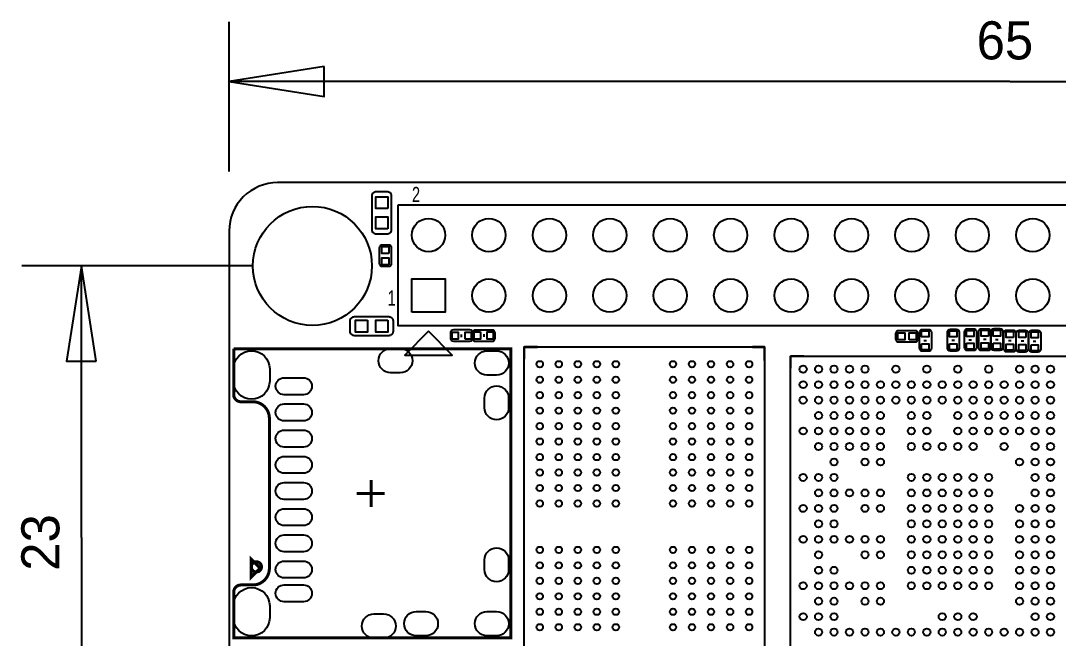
# Model space of a CAD drawing. Extents: x -53.1 to 28.6, y -15.5 to 32.9.
# Drawn here: x -53.14 to -9.52, y 6.92 to 32.86 of the extents above; entities that cross this region are included whole.
import ezdxf

# ---------------------------------------------------------------- set-up
doc = ezdxf.new("R2010")
doc.units = 0
for name, color, linetype in [('BG_DIMENSION', 85, 'CONTINUOUS'), ('BG_OUTLINE', 254, 'CONTINUOUS'), ('BG_SILKSCREEN_TOP', 3, 'CONTINUOUS'), ('PG_SILKSCREEN_TOP', 6, 'CONTINUOUS'), ('PIN_TOP', 80, 'CONTINUOUS')]:
    doc.layers.add(name, color=color, linetype=linetype)

msp = doc.modelspace()

# ---------------------------------------------------------------- linework, layer by layer
at = {"layer": 'BG_DIMENSION'}
for points in [[(-44.375832, 26.52776), (-44.375832, 32.810704)], [(-40.37584, 30.935422), (-44.375832, 30.310582), (-40.37584, 29.685742), (-40.37584, 30.935422)], [(-11.55954, 30.310582), (-44.375832, 30.310582)], [(-11.55954, 30.310582), (20.624292, 30.310582)], [(-43.376088, 22.559772), (-53.086254, 22.559772)], [(-49.961292, 18.55978), (-50.586132, 22.559772), (-51.210972, 18.55978), (-49.961292, 18.55978)], [(-50.586132, 11.145266), (-50.586132, 22.559772)], [(-50.586132, 11.145266), (-50.586132, -0.440182)]]:
    msp.add_lwpolyline(points, dxfattribs=at)
at = {"layer": 'BG_OUTLINE'}
msp.add_lwpolyline([(-42.343832, -3.940302), (18.592292, -3.940302, 0.414214), (20.624292, -1.908302), (20.624292, 24.027638, 0.414214), (18.592292, 26.059638), (-42.343832, 26.059638, 0.414214), (-44.375832, 24.027638), (-44.375832, -1.908302, 0.414214), (-42.343832, -3.940302)], format="xyb", dxfattribs=at)
at = {"layer": 'BG_SILKSCREEN_TOP', "const_width": 0.09906}
for points in [[(-31.96971, 18.637758), (-31.96971, 19.153632)], [(-31.96971, 19.153632), (-31.40202, 19.153632)], [(-22.385528, 19.153632), (-21.869654, 19.153632)], [(-21.869654, 19.153632), (-21.869654, 18.585942)], [(-20.77339, 18.256758), (-20.77339, 18.772632)], [(-20.77339, 18.772632), (-20.2057, 18.772632)]]:
    msp.add_lwpolyline(points, dxfattribs=at)
at = {"layer": 'BG_SILKSCREEN_TOP', "const_width": 0.127}
msp.add_lwpolyline([(-43.016424, 9.913874, 1.000173), (-43.443906, 9.91362, 0.999827), (-43.016424, 9.913874)], format="xyb", dxfattribs=at)
at = {"layer": 'PG_SILKSCREEN_TOP'}
for points in [[(-37.740336, 23.892002), (-38.184836, 23.892002, -0.414244), (-38.362636, 24.069802), (-38.362636, 25.514046, -0.414244), (-38.184836, 25.691846), (-37.740336, 25.691846, -0.414244), (-37.562536, 25.514046), (-37.562536, 24.069802, -0.414244), (-37.740336, 23.892002)], [(-38.05682, 22.661626), (-38.05682, 23.322026, -0.42804), (-37.92728, 23.451566)], [(-37.92728, 23.451566), (-37.68852, 23.451566, -0.42804), (-37.55898, 23.322026)], [(-37.55898, 23.322026), (-37.55898, 22.661626, -0.42804), (-37.68852, 22.532086)], [(-37.92728, 22.532086, -0.42804), (-38.05682, 22.661626)], [(-37.487606, 20.250658), (-37.487606, 19.806158, -0.414244), (-37.665406, 19.628358), (-39.10965, 19.628358, -0.414244), (-39.28745, 19.806158), (-39.28745, 20.250658, -0.414244), (-39.10965, 20.428458), (-37.665406, 20.428458, -0.414244), (-37.487606, 20.250658)], [(-35.064446, 19.756882, -0.414214), (-34.937446, 19.883882)], [(-34.937446, 19.883882), (-34.271458, 19.883882, -0.414214), (-34.144458, 19.756882)], [(-34.144458, 19.756882), (-34.144458, 19.51101, -0.414214), (-34.271458, 19.38401)], [(-34.128456, 19.508216), (-34.128456, 19.754088, -0.414214), (-34.001456, 19.881088)], [(-34.001456, 19.881088), (-33.335468, 19.881088, -0.414214), (-33.208468, 19.754088)], [(-16.3449, 19.721068, -0.42804), (-16.21536, 19.850608)], [(-16.21536, 19.850608), (-15.55496, 19.850608, -0.42804), (-15.42542, 19.721068)], [(-15.42542, 19.721068), (-15.42542, 19.482308, -0.42804), (-15.55496, 19.352768)], [(-15.357602, 19.102578), (-15.357602, 19.768566, -0.414214), (-15.230602, 19.895566)], [(-14.98473, 19.895566, -0.414214), (-14.85773, 19.768566)], [(-14.85773, 19.768566), (-14.85773, 19.102578, -0.414214), (-14.98473, 18.975578)], [(-14.1859, 19.10461), (-14.1859, 19.770598, -0.414214), (-14.0589, 19.897598)], [(-13.813028, 19.897598, -0.414214), (-13.686028, 19.770598)], [(-13.686028, 19.770598), (-13.686028, 19.10461, -0.414214), (-13.813028, 18.97761)], [(-13.466318, 19.12747), (-13.466318, 19.793458, -0.414214), (-13.339318, 19.920458)], [(-13.093446, 19.920458, -0.414214), (-12.966446, 19.793458)], [(-12.966446, 19.793458), (-12.966446, 19.12747, -0.414214), (-13.093446, 19.00047)], [(-12.86764, 19.129502), (-12.86764, 19.79549, -0.414214), (-12.74064, 19.92249)], [(-12.74064, 19.92249), (-12.494768, 19.92249, -0.414214), (-12.367768, 19.79549)], [(-12.367768, 19.79549), (-12.367768, 19.129502, -0.414214), (-12.494768, 19.002502)], [(-12.347194, 19.133312), (-12.347194, 19.7993, -0.414214), (-12.220194, 19.9263)], [(-11.974322, 19.9263, -0.414214), (-11.847322, 19.7993)], [(-11.847322, 19.7993), (-11.847322, 19.133312, -0.414214), (-11.974322, 19.006312)], [(-11.813032, 19.073368), (-11.813032, 19.739356, -0.414214), (-11.686032, 19.866356)], [(-11.686032, 19.866356), (-11.44016, 19.866356, -0.414214), (-11.31316, 19.739356)], [(-11.31316, 19.739356), (-11.31316, 19.073368, -0.414214), (-11.44016, 18.946368)], [(-11.290046, 19.07032), (-11.290046, 19.736308, -0.414214), (-11.163046, 19.863308)], [(-11.163046, 19.863308), (-10.917174, 19.863308, -0.414214), (-10.790174, 19.736308)], [(-10.790174, 19.736308), (-10.790174, 19.07032, -0.414214), (-10.917174, 18.94332)], [(-10.758932, 19.063208), (-10.758932, 19.729196, -0.414214), (-10.631932, 19.856196)], [(-10.38606, 19.856196, -0.414214), (-10.25906, 19.729196)], [(-10.25906, 19.729196), (-10.25906, 19.063208, -0.414214), (-10.38606, 18.936208)], [(-34.271458, 19.38401), (-34.937446, 19.38401, -0.414214), (-35.064446, 19.51101)], [(-33.335468, 19.381216), (-34.001456, 19.381216, -0.414214), (-34.128456, 19.508216)], [(-33.208468, 19.508216, -0.414214), (-33.335468, 19.381216)], [(-15.55496, 19.352768), (-16.21536, 19.352768, -0.42804), (-16.3449, 19.482308)], [(-14.98473, 18.975578), (-15.230602, 18.975578, -0.414214), (-15.357602, 19.102578)], [(-13.813028, 18.97761), (-14.0589, 18.97761, -0.414214), (-14.1859, 19.10461)], [(-13.093446, 19.00047), (-13.339318, 19.00047, -0.414214), (-13.466318, 19.12747)], [(-12.74064, 19.002502, -0.414214), (-12.86764, 19.129502)], [(-11.974322, 19.006312), (-12.220194, 19.006312, -0.414214), (-12.347194, 19.133312)], [(-11.686032, 18.946368, -0.414214), (-11.813032, 19.073368)], [(-11.163046, 18.94332, -0.414214), (-11.290046, 19.07032)], [(-10.38606, 18.936208), (-10.631932, 18.936208, -0.414214), (-10.758932, 19.063208)]]:
    msp.add_lwpolyline(points, format="xyb", dxfattribs=at)
for points in [[(-37.264848, 25.126442), (13.535152, 25.126442), (13.535152, 20.046442), (-4.244848, 20.046442)], [(-4.244848, 20.046442), (-37.264848, 20.046442), (-37.264848, 25.126442)], [(-37.68852, 22.532086), (-37.92728, 22.532086)], [(-35.064446, 19.51101), (-35.064446, 19.756882)], [(-34.60242, 19.570192), (-34.60242, 19.679412)], [(-33.670494, 19.694906), (-33.670494, 19.585686)], [(-33.208468, 19.754088), (-33.208468, 19.508216)], [(-16.3449, 19.482308), (-16.3449, 19.721068)], [(-15.230602, 19.895566), (-14.98473, 19.895566)], [(-14.0589, 19.897598), (-13.813028, 19.897598)], [(-13.339318, 19.920458), (-13.093446, 19.920458)], [(-12.220194, 19.9263), (-11.974322, 19.9263)], [(-10.631932, 19.856196), (-10.38606, 19.856196)], [(-15.17142, 19.43354), (-15.0622, 19.43354)], [(-13.999718, 19.435572), (-13.890498, 19.435572)], [(-13.280136, 19.458432), (-13.170916, 19.458432)], [(-12.55395, 19.464528), (-12.66317, 19.464528)], [(-12.161012, 19.464274), (-12.051792, 19.464274)], [(-11.499342, 19.408394), (-11.608562, 19.408394)], [(-10.976356, 19.405346), (-11.085576, 19.405346)], [(-10.57275, 19.39417), (-10.46353, 19.39417)], [(-21.869654, 4.05384), (-31.96971, 4.05384), (-31.96971, 19.153632), (-21.869654, 19.153632), (-21.869654, 4.05384)], [(-8.673338, 18.772632), (-8.673338, 4.672584), (-20.77339, 4.672584), (-20.77339, 18.772632), (-8.673338, 18.772632)], [(-12.494768, 19.002502), (-12.74064, 19.002502)], [(-11.44016, 18.946368), (-11.686032, 18.946368)], [(-10.917174, 18.94332), (-11.163046, 18.94332)]]:
    msp.add_lwpolyline(points, dxfattribs=at)
for points in [[(-35.994848, 19.816318), (-36.994846, 18.816574), (-34.99485, 18.816574)], [(-43.06951, 9.858502), (-43.45051, 10.239502), (-43.45051, 9.477502)]]:
    msp.add_lwpolyline(points, close=True, dxfattribs=at)
at = {"layer": 'PG_SILKSCREEN_TOP', "const_width": 0.127}
msp.add_lwpolyline([(-44.185078, 19.078702), (-32.535114, 19.078702), (-32.535114, 6.928866), (-44.185078, 6.928866), (-44.185078, 8.853678, -0.414368), (-43.885104, 9.153906), (-43.385232, 9.153906, 0.414182), (-42.685208, 9.853676), (-42.685208, 16.153892, 0.414182), (-43.385232, 16.853662), (-43.885104, 16.853662, -0.414368), (-44.185078, 17.15389), (-44.185078, 19.078702)], format="xyb", dxfattribs=at)
for points in [[(-39.020242, 13.003784), (-38.410134, 13.003784), (-38.410134, 13.563854)], [(-38.410134, 12.433808), (-38.410134, 13.003784), (-37.840158, 13.003784)], [(-43.06951, 9.858502), (-43.45051, 10.239502), (-43.45051, 9.477502), (-43.06951, 9.858502)]]:
    msp.add_lwpolyline(points, dxfattribs=at)
at = {"layer": 'PIN_TOP'}
for points in [[(-37.712523, 24.966803), (-38.212649, 24.966803), (-38.212649, 25.466929), (-37.712523, 25.466929)], [(-37.712523, 24.116919), (-38.212649, 24.116919), (-38.212649, 24.617045), (-37.712523, 24.617045)], [(-37.65804, 23.080726), (-37.95776, 23.080726), (-37.95776, 23.380446), (-37.65804, 23.380446)], [(-37.65804, 22.603206), (-37.95776, 22.603206), (-37.95776, 22.902926), (-37.65804, 22.902926)], [(-36.694872, 20.616418), (-36.694872, 22.016466), (-35.294824, 22.016466), (-35.294824, 20.616418)], [(-38.562407, 20.278471), (-38.562407, 19.778345), (-39.062533, 19.778345), (-39.062533, 20.278471)], [(-37.712523, 20.278471), (-37.712523, 19.778345), (-38.212649, 19.778345), (-38.212649, 20.278471)], [(-34.996882, 19.476212), (-34.996882, 19.781012), (-34.742882, 19.781012), (-34.742882, 19.476212)], [(-34.456878, 19.476212), (-34.456878, 19.781012), (-34.202878, 19.781012), (-34.202878, 19.476212)], [(-33.816036, 19.788886), (-33.816036, 19.484086), (-34.070036, 19.484086), (-34.070036, 19.788886)], [(-33.276032, 19.788886), (-33.276032, 19.484086), (-33.530032, 19.484086), (-33.530032, 19.788886)], [(-16.27378, 19.451828), (-16.27378, 19.751548), (-15.97406, 19.751548), (-15.97406, 19.451828)], [(-15.79626, 19.451828), (-15.79626, 19.751548), (-15.49654, 19.751548), (-15.49654, 19.451828)], [(-15.2654, 19.828002), (-14.9606, 19.828002), (-14.9606, 19.574002), (-15.2654, 19.574002)], [(-14.093698, 19.830034), (-13.788898, 19.830034), (-13.788898, 19.576034), (-14.093698, 19.576034)], [(-13.374116, 19.852894), (-13.069316, 19.852894), (-13.069316, 19.598894), (-13.374116, 19.598894)], [(-12.45997, 19.61007), (-12.76477, 19.61007), (-12.76477, 19.86407), (-12.45997, 19.86407)], [(-12.254992, 19.858736), (-11.950192, 19.858736), (-11.950192, 19.604736), (-12.254992, 19.604736)], [(-11.405362, 19.553936), (-11.710162, 19.553936), (-11.710162, 19.807936), (-11.405362, 19.807936)], [(-10.882376, 19.550888), (-11.187176, 19.550888), (-11.187176, 19.804888), (-10.882376, 19.804888)], [(-10.66673, 19.788632), (-10.36193, 19.788632), (-10.36193, 19.534632), (-10.66673, 19.534632)], [(-15.2654, 19.287998), (-14.9606, 19.287998), (-14.9606, 19.033998), (-15.2654, 19.033998)], [(-14.093698, 19.29003), (-13.788898, 19.29003), (-13.788898, 19.03603), (-14.093698, 19.03603)], [(-13.374116, 19.31289), (-13.069316, 19.31289), (-13.069316, 19.05889), (-13.374116, 19.05889)], [(-12.45997, 19.070066), (-12.76477, 19.070066), (-12.76477, 19.324066), (-12.45997, 19.324066)], [(-12.254992, 19.318732), (-11.950192, 19.318732), (-11.950192, 19.064732), (-12.254992, 19.064732)], [(-11.405362, 19.013932), (-11.710162, 19.013932), (-11.710162, 19.267932), (-11.405362, 19.267932)], [(-10.882376, 19.010884), (-11.187176, 19.010884), (-11.187176, 19.264884), (-10.882376, 19.264884)], [(-10.66673, 19.248628), (-10.36193, 19.248628), (-10.36193, 18.994628), (-10.66673, 18.994628)]]:
    msp.add_lwpolyline(points, close=True, dxfattribs=at)
for points in [[(-42.673016, 18.232882), (-42.673016, 17.724882, -1), (-44.197016, 17.724882), (-44.197016, 18.232882, -1)], [(-37.182044, 18.07083), (-37.588444, 18.07083, -1), (-37.588444, 19.08683), (-37.182044, 19.08683, -1)], [(-33.538414, 18.986754), (-33.132014, 18.986754, -1), (-33.132014, 17.970754), (-33.538414, 17.970754, -1)], [(-41.253664, 17.148302), (-42.066464, 17.148302, -1), (-42.066464, 17.859502), (-41.253664, 17.859502, -1)], [(-33.643062, 16.600678), (-33.643062, 17.007078, -1), (-32.627062, 17.007078), (-32.627062, 16.600678, -1)], [(-41.253664, 16.048228), (-42.066464, 16.048228, -1), (-42.066464, 16.759428), (-41.253664, 16.759428, -1)], [(-41.253664, 14.948154), (-42.066464, 14.948154, -1), (-42.066464, 15.659354), (-41.253664, 15.659354, -1)], [(-41.253664, 13.84808), (-42.066464, 13.84808, -1), (-42.066464, 14.55928), (-41.253664, 14.55928, -1)], [(-41.253664, 12.74826), (-42.066464, 12.74826, -1), (-42.066464, 13.45946), (-41.253664, 13.45946, -1)], [(-41.253664, 11.648186), (-42.066464, 11.648186, -1), (-42.066464, 12.359386), (-41.253664, 12.359386, -1)], [(-41.253664, 10.548112), (-42.066464, 10.548112, -1), (-42.066464, 11.259312), (-41.253664, 11.259312, -1)], [(-33.643062, 9.80059), (-33.643062, 10.20699, -1), (-32.627062, 10.20699), (-32.627062, 9.80059, -1)], [(-41.253664, 9.448292), (-42.066464, 9.448292, -1), (-42.066464, 10.159492), (-41.253664, 10.159492, -1)], [(-41.253664, 8.448294), (-42.066464, 8.448294, -1), (-42.066464, 9.159494), (-41.253664, 9.159494, -1)], [(-42.673016, 8.282686), (-42.673016, 7.774686, -1), (-44.197016, 7.774686), (-44.197016, 8.282686, -1)], [(-37.881814, 6.920738), (-38.288214, 6.920738, -1), (-38.288214, 7.936738), (-37.881814, 7.936738, -1)], [(-36.513262, 8.036814), (-36.106862, 8.036814, -1), (-36.106862, 7.020814), (-36.513262, 7.020814, -1)], [(-33.538414, 8.036814), (-33.132014, 8.036814, -1), (-33.132014, 7.020814), (-33.538414, 7.020814, -1)]]:
    msp.add_lwpolyline(points, format="xyb", close=True, dxfattribs=at)
for centre, radius in [((-40.875966, 22.559772), 2.499995), ((-35.994848, 23.856442), 0.700024), ((-33.454848, 23.856442), 0.700024), ((-30.914848, 23.856442), 0.700024), ((-28.374848, 23.856442), 0.700024), ((-25.834848, 23.856442), 0.700024), ((-23.294848, 23.856442), 0.700024), ((-20.754848, 23.856442), 0.700024), ((-18.214848, 23.856442), 0.700024), ((-15.674848, 23.856442), 0.700024), ((-13.134848, 23.856442), 0.700024), ((-10.594848, 23.856442), 0.700024), ((-33.454848, 21.316442), 0.700024), ((-30.914848, 21.316442), 0.700024), ((-28.374848, 21.316442), 0.700024), ((-25.834848, 21.316442), 0.700024), ((-23.294848, 21.316442), 0.700024), ((-20.754848, 21.316442), 0.700024), ((-18.214848, 21.316442), 0.700024), ((-15.674848, 21.316442), 0.700024), ((-13.134848, 21.316442), 0.700024), ((-10.594848, 21.316442), 0.700024), ((-31.319724, 18.428716), 0.135001), ((-30.519624, 18.428716), 0.135001), ((-29.719778, 18.428716), 0.135001), ((-28.919678, 18.428716), 0.135001), ((-28.119578, 18.428716), 0.135001), ((-25.719786, 18.428716), 0.135001), ((-24.919686, 18.428716), 0.135001), ((-24.119586, 18.428716), 0.135001), ((-23.31974, 18.428716), 0.135001), ((-22.51964, 18.428716), 0.135001), ((-20.248372, 18.222722), 0.149987), ((-19.598386, 18.222722), 0.149987), ((-18.9484, 18.222722), 0.149987), ((-18.298414, 18.222722), 0.149987), ((-17.648428, 18.222722), 0.149987), ((-16.348456, 18.222722), 0.149987), ((-15.048484, 18.222722), 0.149987), ((-13.748258, 18.222722), 0.149987), ((-12.448286, 18.222722), 0.149987), ((-11.148314, 18.222722), 0.149987), ((-10.498328, 18.222722), 0.149987), ((-9.848342, 18.222722), 0.149987), ((-31.319724, 17.77873), 0.135001), ((-30.519624, 17.77873), 0.135001), ((-29.719778, 17.77873), 0.135001), ((-28.919678, 17.77873), 0.135001), ((-28.119578, 17.77873), 0.135001), ((-25.719786, 17.77873), 0.135001), ((-24.919686, 17.77873), 0.135001), ((-24.119586, 17.77873), 0.135001), ((-23.31974, 17.77873), 0.135001), ((-22.51964, 17.77873), 0.135001), ((-20.248372, 17.572482), 0.149987), ((-19.598386, 17.572482), 0.149987), ((-18.9484, 17.572482), 0.149987), ((-18.298414, 17.572482), 0.149987), ((-17.648428, 17.572482), 0.149987), ((-16.998442, 17.572482), 0.149987), ((-16.348456, 17.572482), 0.149987), ((-15.69847, 17.572482), 0.149987), ((-15.048484, 17.572482), 0.149987), ((-14.398244, 17.572482), 0.149987), ((-13.748258, 17.572482), 0.149987), ((-13.098272, 17.572482), 0.149987), ((-12.448286, 17.572482), 0.149987), ((-11.7983, 17.572482), 0.149987), ((-11.148314, 17.572482), 0.149987), ((-10.498328, 17.572482), 0.149987), ((-9.848342, 17.572482), 0.149987), ((-31.319724, 17.128744), 0.135001), ((-30.519624, 17.128744), 0.135001), ((-29.719778, 17.128744), 0.135001), ((-28.919678, 17.128744), 0.135001), ((-28.119578, 17.128744), 0.135001), ((-25.719786, 17.128744), 0.135001), ((-24.919686, 17.128744), 0.135001), ((-24.119586, 17.128744), 0.135001), ((-23.31974, 17.128744), 0.135001), ((-22.51964, 17.128744), 0.135001), ((-20.248372, 16.922496), 0.149987), ((-19.598386, 16.922496), 0.149987), ((-18.9484, 16.922496), 0.149987), ((-18.298414, 16.922496), 0.149987), ((-17.648428, 16.922496), 0.149987), ((-16.998442, 16.922496), 0.149987), ((-16.348456, 16.922496), 0.149987), ((-15.69847, 16.922496), 0.149987), ((-15.048484, 16.922496), 0.149987), ((-14.398244, 16.922496), 0.149987), ((-13.748258, 16.922496), 0.149987), ((-13.098272, 16.922496), 0.149987), ((-12.448286, 16.922496), 0.149987), ((-11.7983, 16.922496), 0.149987), ((-11.148314, 16.922496), 0.149987), ((-10.498328, 16.922496), 0.149987), ((-9.848342, 16.922496), 0.149987), ((-31.319724, 16.478758), 0.135001), ((-30.519624, 16.478758), 0.135001), ((-29.719778, 16.478758), 0.135001), ((-28.919678, 16.478758), 0.135001), ((-28.119578, 16.478758), 0.135001), ((-25.719786, 16.478758), 0.135001), ((-24.919686, 16.478758), 0.135001), ((-24.119586, 16.478758), 0.135001), ((-23.31974, 16.478758), 0.135001), ((-22.51964, 16.478758), 0.135001), ((-19.598386, 16.27251), 0.149987), ((-18.9484, 16.27251), 0.149987), ((-18.298414, 16.27251), 0.149987), ((-17.648428, 16.27251), 0.149987), ((-16.998442, 16.27251), 0.149987), ((-15.69847, 16.27251), 0.149987), ((-15.048484, 16.27251), 0.149987), ((-13.748258, 16.27251), 0.149987), ((-13.098272, 16.27251), 0.149987), ((-12.448286, 16.27251), 0.149987), ((-11.7983, 16.27251), 0.149987), ((-11.148314, 16.27251), 0.149987), ((-10.498328, 16.27251), 0.149987), ((-9.848342, 16.27251), 0.149987), ((-31.319724, 15.828772), 0.135001), ((-30.519624, 15.828772), 0.135001), ((-29.719778, 15.828772), 0.135001), ((-28.919678, 15.828772), 0.135001), ((-28.119578, 15.828772), 0.135001), ((-25.719786, 15.828772), 0.135001), ((-24.919686, 15.828772), 0.135001), ((-24.119586, 15.828772), 0.135001), ((-23.31974, 15.828772), 0.135001), ((-22.51964, 15.828772), 0.135001), ((-20.248372, 15.622524), 0.149987), ((-19.598386, 15.622524), 0.149987), ((-18.9484, 15.622524), 0.149987), ((-18.298414, 15.622524), 0.149987), ((-17.648428, 15.622524), 0.149987), ((-16.998442, 15.622524), 0.149987), ((-15.69847, 15.622524), 0.149987), ((-15.048484, 15.622524), 0.149987), ((-13.748258, 15.622524), 0.149987), ((-13.098272, 15.622524), 0.149987), ((-12.448286, 15.622524), 0.149987), ((-11.7983, 15.622524), 0.149987), ((-11.148314, 15.622524), 0.149987), ((-10.498328, 15.622524), 0.149987), ((-9.848342, 15.622524), 0.149987), ((-31.319724, 15.178786), 0.135001), ((-30.519624, 15.178786), 0.135001), ((-29.719778, 15.178786), 0.135001), ((-28.919678, 15.178786), 0.135001), ((-28.119578, 15.178786), 0.135001), ((-25.719786, 15.178786), 0.135001), ((-24.919686, 15.178786), 0.135001), ((-24.119586, 15.178786), 0.135001), ((-23.31974, 15.178786), 0.135001), ((-22.51964, 15.178786), 0.135001), ((-19.598386, 14.972538), 0.149987), ((-18.9484, 14.972538), 0.149987), ((-18.298414, 14.972538), 0.149987), ((-17.648428, 14.972538), 0.149987), ((-16.998442, 14.972538), 0.149987), ((-15.69847, 14.972538), 0.149987), ((-15.048484, 14.972538), 0.149987), ((-14.398244, 14.972538), 0.149987), ((-13.748258, 14.972538), 0.149987), ((-13.098272, 14.972538), 0.149987), ((-11.7983, 14.972538), 0.149987), ((-10.498328, 14.972538), 0.149987), ((-9.848342, 14.972538), 0.149987), ((-31.319724, 14.5288), 0.135001), ((-30.519624, 14.5288), 0.135001), ((-29.719778, 14.5288), 0.135001), ((-28.919678, 14.5288), 0.135001), ((-28.119578, 14.5288), 0.135001), ((-25.719786, 14.5288), 0.135001), ((-24.919686, 14.5288), 0.135001), ((-24.119586, 14.5288), 0.135001), ((-23.31974, 14.5288), 0.135001), ((-22.51964, 14.5288), 0.135001), ((-18.9484, 14.322552), 0.149987), ((-17.648428, 14.322552), 0.149987), ((-16.998442, 14.322552), 0.149987), ((-11.148314, 14.322552), 0.149987), ((-10.498328, 14.322552), 0.149987), ((-9.848342, 14.322552), 0.149987), ((-31.319724, 13.878814), 0.135001), ((-30.519624, 13.878814), 0.135001), ((-29.719778, 13.878814), 0.135001), ((-28.919678, 13.878814), 0.135001), ((-28.119578, 13.878814), 0.135001), ((-25.719786, 13.878814), 0.135001), ((-24.919686, 13.878814), 0.135001), ((-24.119586, 13.878814), 0.135001), ((-23.31974, 13.878814), 0.135001), ((-22.51964, 13.878814), 0.135001), ((-20.248372, 13.672566), 0.149987), ((-19.598386, 13.672566), 0.149987), ((-18.9484, 13.672566), 0.149987), ((-15.69847, 13.672566), 0.149987), ((-15.048484, 13.672566), 0.149987), ((-14.398244, 13.672566), 0.149987), ((-13.748258, 13.672566), 0.149987), ((-13.098272, 13.672566), 0.149987), ((-12.448286, 13.672566), 0.149987), ((-10.498328, 13.672566), 0.149987), ((-9.848342, 13.672566), 0.149987), ((-31.319724, 13.228828), 0.135001), ((-30.519624, 13.228828), 0.135001), ((-29.719778, 13.228828), 0.135001), ((-28.919678, 13.228828), 0.135001), ((-28.119578, 13.228828), 0.135001), ((-25.719786, 13.228828), 0.135001), ((-24.919686, 13.228828), 0.135001), ((-24.119586, 13.228828), 0.135001), ((-23.31974, 13.228828), 0.135001), ((-22.51964, 13.228828), 0.135001), ((-19.598386, 13.02258), 0.149987), ((-18.9484, 13.02258), 0.149987), ((-18.298414, 13.02258), 0.149987), ((-17.648428, 13.02258), 0.149987), ((-16.998442, 13.02258), 0.149987), ((-15.69847, 13.02258), 0.149987), ((-15.048484, 13.02258), 0.149987), ((-14.398244, 13.02258), 0.149987), ((-13.748258, 13.02258), 0.149987), ((-13.098272, 13.02258), 0.149987), ((-12.448286, 13.02258), 0.149987), ((-10.498328, 13.02258), 0.149987), ((-9.848342, 13.02258), 0.149987), ((-31.319724, 12.578842), 0.135001), ((-30.519624, 12.578842), 0.135001), ((-29.719778, 12.578842), 0.135001), ((-28.919678, 12.578842), 0.135001), ((-28.119578, 12.578842), 0.135001), ((-25.719786, 12.578842), 0.135001), ((-24.919686, 12.578842), 0.135001), ((-24.119586, 12.578842), 0.135001), ((-23.31974, 12.578842), 0.135001), ((-22.51964, 12.578842), 0.135001), ((-20.248372, 12.372594), 0.149987), ((-19.598386, 12.372594), 0.149987), ((-18.9484, 12.372594), 0.149987), ((-17.648428, 12.372594), 0.149987), ((-16.998442, 12.372594), 0.149987), ((-15.69847, 12.372594), 0.149987), ((-15.048484, 12.372594), 0.149987), ((-14.398244, 12.372594), 0.149987), ((-13.748258, 12.372594), 0.149987), ((-13.098272, 12.372594), 0.149987), ((-12.448286, 12.372594), 0.149987), ((-11.148314, 12.372594), 0.149987), ((-10.498328, 12.372594), 0.149987), ((-9.848342, 12.372594), 0.149987), ((-19.598386, 11.722608), 0.149987), ((-18.9484, 11.722608), 0.149987), ((-15.69847, 11.722608), 0.149987), ((-15.048484, 11.722608), 0.149987), ((-14.398244, 11.722608), 0.149987), ((-13.748258, 11.722608), 0.149987), ((-13.098272, 11.722608), 0.149987), ((-12.448286, 11.722608), 0.149987), ((-11.148314, 11.722608), 0.149987), ((-10.498328, 11.722608), 0.149987), ((-9.848342, 11.722608), 0.149987), ((-20.248372, 11.072622), 0.149987), ((-19.598386, 11.072622), 0.149987), ((-18.9484, 11.072622), 0.149987), ((-18.298414, 11.072622), 0.149987), ((-17.648428, 11.072622), 0.149987), ((-16.998442, 11.072622), 0.149987), ((-15.69847, 11.072622), 0.149987), ((-15.048484, 11.072622), 0.149987), ((-14.398244, 11.072622), 0.149987), ((-13.748258, 11.072622), 0.149987), ((-13.098272, 11.072622), 0.149987), ((-12.448286, 11.072622), 0.149987), ((-11.148314, 11.072622), 0.149987), ((-10.498328, 11.072622), 0.149987), ((-9.848342, 11.072622), 0.149987), ((-31.319724, 10.62863), 0.135001), ((-30.519624, 10.62863), 0.135001), ((-29.719778, 10.62863), 0.135001), ((-28.919678, 10.62863), 0.135001), ((-28.119578, 10.62863), 0.135001), ((-25.719786, 10.62863), 0.135001), ((-24.919686, 10.62863), 0.135001), ((-24.119586, 10.62863), 0.135001), ((-23.31974, 10.62863), 0.135001), ((-22.51964, 10.62863), 0.135001), ((-19.598386, 10.422636), 0.149987), ((-17.648428, 10.422636), 0.149987), ((-16.998442, 10.422636), 0.149987), ((-15.69847, 10.422636), 0.149987), ((-15.048484, 10.422636), 0.149987), ((-14.398244, 10.422636), 0.149987), ((-13.748258, 10.422636), 0.149987), ((-13.098272, 10.422636), 0.149987), ((-12.448286, 10.422636), 0.149987), ((-11.148314, 10.422636), 0.149987), ((-10.498328, 10.422636), 0.149987), ((-9.848342, 10.422636), 0.149987), ((-31.319724, 9.978644), 0.135001), ((-30.519624, 9.978644), 0.135001), ((-29.719778, 9.978644), 0.135001), ((-28.919678, 9.978644), 0.135001), ((-28.119578, 9.978644), 0.135001), ((-25.719786, 9.978644), 0.135001), ((-24.919686, 9.978644), 0.135001), ((-24.119586, 9.978644), 0.135001), ((-23.31974, 9.978644), 0.135001), ((-22.51964, 9.978644), 0.135001), ((-19.598386, 9.77265), 0.149987), ((-18.9484, 9.77265), 0.149987), ((-15.69847, 9.77265), 0.149987), ((-15.048484, 9.77265), 0.149987), ((-14.398244, 9.77265), 0.149987), ((-13.748258, 9.77265), 0.149987), ((-13.098272, 9.77265), 0.149987), ((-12.448286, 9.77265), 0.149987), ((-11.148314, 9.77265), 0.149987), ((-10.498328, 9.77265), 0.149987), ((-9.848342, 9.77265), 0.149987), ((-31.319724, 9.328658), 0.135001), ((-30.519624, 9.328658), 0.135001), ((-29.719778, 9.328658), 0.135001), ((-28.919678, 9.328658), 0.135001), ((-28.119578, 9.328658), 0.135001), ((-25.719786, 9.328658), 0.135001), ((-24.919686, 9.328658), 0.135001), ((-24.119586, 9.328658), 0.135001), ((-23.31974, 9.328658), 0.135001), ((-22.51964, 9.328658), 0.135001), ((-20.248372, 9.122664), 0.149987), ((-19.598386, 9.122664), 0.149987), ((-18.9484, 9.122664), 0.149987), ((-18.298414, 9.122664), 0.149987), ((-17.648428, 9.122664), 0.149987), ((-16.998442, 9.122664), 0.149987), ((-15.69847, 9.122664), 0.149987), ((-15.048484, 9.122664), 0.149987), ((-14.398244, 9.122664), 0.149987), ((-13.748258, 9.122664), 0.149987), ((-13.098272, 9.122664), 0.149987), ((-12.448286, 9.122664), 0.149987), ((-11.148314, 9.122664), 0.149987), ((-10.498328, 9.122664), 0.149987), ((-9.848342, 9.122664), 0.149987), ((-31.319724, 8.678672), 0.135001), ((-30.519624, 8.678672), 0.135001), ((-29.719778, 8.678672), 0.135001), ((-28.919678, 8.678672), 0.135001), ((-28.119578, 8.678672), 0.135001), ((-25.719786, 8.678672), 0.135001), ((-24.919686, 8.678672), 0.135001), ((-24.119586, 8.678672), 0.135001), ((-23.31974, 8.678672), 0.135001), ((-22.51964, 8.678672), 0.135001), ((-19.598386, 8.472678), 0.149987), ((-18.9484, 8.472678), 0.149987), ((-17.648428, 8.472678), 0.149987), ((-16.998442, 8.472678), 0.149987), ((-11.148314, 8.472678), 0.149987), ((-10.498328, 8.472678), 0.149987), ((-9.848342, 8.472678), 0.149987), ((-31.319724, 8.028686), 0.135001), ((-30.519624, 8.028686), 0.135001), ((-29.719778, 8.028686), 0.135001), ((-28.919678, 8.028686), 0.135001), ((-28.119578, 8.028686), 0.135001), ((-25.719786, 8.028686), 0.135001), ((-24.919686, 8.028686), 0.135001), ((-24.119586, 8.028686), 0.135001), ((-23.31974, 8.028686), 0.135001), ((-22.51964, 8.028686), 0.135001), ((-20.248372, 7.822692), 0.149987), ((-19.598386, 7.822692), 0.149987), ((-18.9484, 7.822692), 0.149987), ((-14.398244, 7.822692), 0.149987), ((-13.748258, 7.822692), 0.149987), ((-13.098272, 7.822692), 0.149987), ((-10.498328, 7.822692), 0.149987), ((-9.848342, 7.822692), 0.149987), ((-31.319724, 7.3787), 0.135001), ((-30.519624, 7.3787), 0.135001), ((-29.719778, 7.3787), 0.135001), ((-28.919678, 7.3787), 0.135001), ((-28.119578, 7.3787), 0.135001), ((-25.719786, 7.3787), 0.135001), ((-24.919686, 7.3787), 0.135001), ((-24.119586, 7.3787), 0.135001), ((-23.31974, 7.3787), 0.135001), ((-22.51964, 7.3787), 0.135001), ((-19.598386, 7.172706), 0.149987), ((-18.9484, 7.172706), 0.149987), ((-18.298414, 7.172706), 0.149987), ((-17.648428, 7.172706), 0.149987), ((-16.998442, 7.172706), 0.149987), ((-16.348456, 7.172706), 0.149987), ((-15.69847, 7.172706), 0.149987), ((-15.048484, 7.172706), 0.149987), ((-14.398244, 7.172706), 0.149987), ((-13.748258, 7.172706), 0.149987), ((-13.098272, 7.172706), 0.149987), ((-12.448286, 7.172706), 0.149987), ((-11.7983, 7.172706), 0.149987), ((-11.148314, 7.172706), 0.149987), ((-10.498328, 7.172706), 0.149987), ((-9.848342, 7.172706), 0.149987)]:
    msp.add_circle(centre, radius, dxfattribs=at)

# ---------------------------------------------------------------- texts
at = {"layer": 'BG_DIMENSION'}
msp.add_text('65', height=1.6002, dxfattribs=at).set_placement((-12.95527, 31.237682))
msp.add_text('23', height=1.6002, rotation=90, dxfattribs=at).set_placement((-51.513232, 9.749536))
at = {"layer": 'BG_SILKSCREEN_TOP', "width": 0.72}
for s, p in [('2', (-36.6903, 25.247092)), ('1', (-37.71265, 20.896834))]:
    msp.add_text(s, height=0.635, dxfattribs=at).set_placement(p)

doc.saveas('drawing.dxf')
